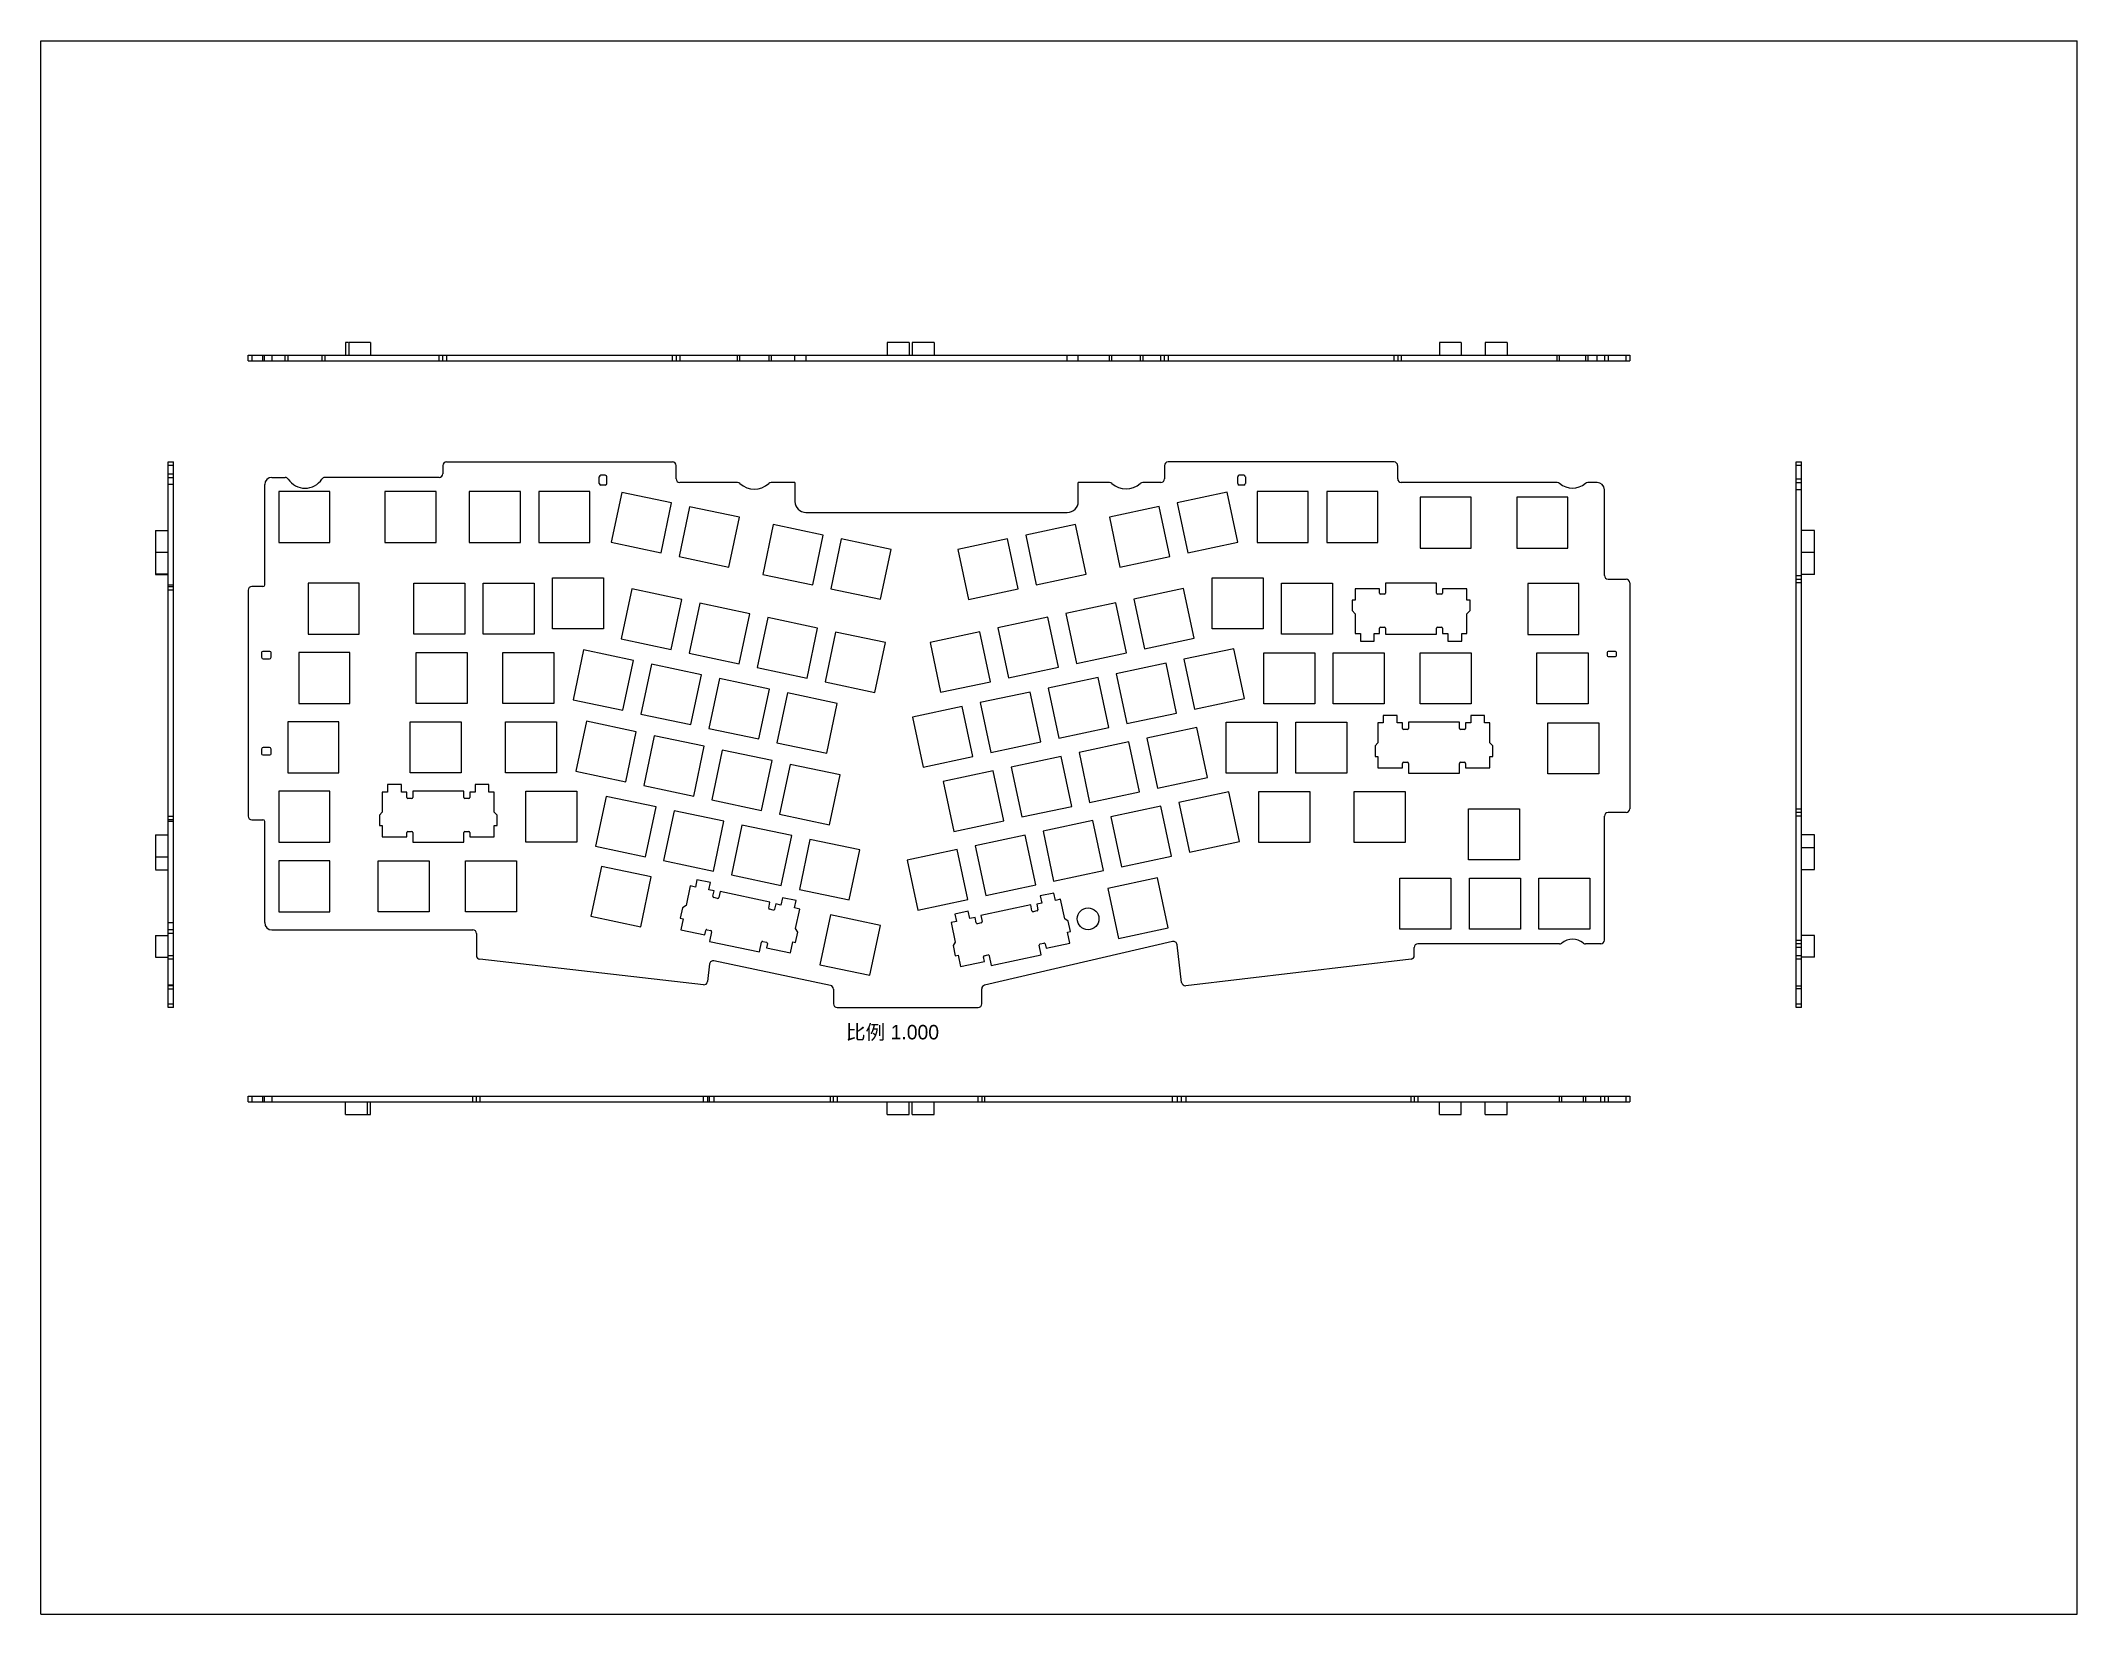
# Model space of a CAD drawing. Header units: inches. Extents: x 0 to 22, y 0 to 17.
import ezdxf

# ---------------------------------------------------------------- set-up
doc = ezdxf.new("R2010")
doc.units = ezdxf.units.IN
doc.header["$LTSCALE"] = 1.21
doc.header["$MEASUREMENT"] = 0
doc.layers.get('0').update_dxf_attribs({"linetype": 'CONTINUOUS'})
doc.styles.get("Standard").update_dxf_attribs({"font": 'ar_wgl__.ttf'})

msp = doc.modelspace()

# ---------------------------------------------------------------- linework, layer by layer
at = {"color": 7, "linetype": 'Continuous'}
for p, q in [((0, 0), (0, 17)), ((0, 17), (22, 17)), ((22, 0), (22, 17)), ((3.294, 13.74), (3.294, 13.602)), ((3.322, 13.74), (3.294, 13.74)), ((3.327, 13.74), (3.327, 13.602)), ((3.563, 13.74), (3.327, 13.74)), ((3.563, 13.74), (3.563, 13.602)), ((9.144, 13.74), (9.144, 13.602)), ((9.38, 13.74), (9.144, 13.74)), ((9.38, 13.74), (9.38, 13.602)), ((9.415, 13.74), (9.415, 13.602)), ((9.652, 13.74), (9.415, 13.74)), ((9.652, 13.74), (9.652, 13.602)), ((15.345, 13.74), (15.109, 13.74)), ((15.109, 13.74), (15.109, 13.602)), ((15.345, 13.74), (15.345, 13.602)), ((15.841, 13.74), (15.605, 13.74)), ((15.605, 13.74), (15.605, 13.602)), ((15.841, 13.74), (15.841, 13.602)), ((2.242, 13.543), (2.242, 13.602)), ((2.242, 13.602), (17.165, 13.602)), ((2.242, 13.543), (17.165, 13.543)), ((2.281, 13.602), (2.281, 13.543)), ((2.4, 13.543), (2.4, 13.602)), ((2.419, 13.543), (2.419, 13.602)), ((2.498, 13.602), (2.498, 13.543)), ((2.64, 13.543), (2.64, 13.602)), ((2.673, 13.543), (2.673, 13.602)), ((3.036, 13.602), (3.036, 13.543)), ((3.069, 13.602), (3.069, 13.543)), ((4.304, 13.543), (4.304, 13.602)), ((4.344, 13.543), (4.344, 13.602)), ((4.383, 13.602), (4.383, 13.543)), ((6.824, 13.543), (6.824, 13.602)), ((6.864, 13.602), (6.864, 13.543)), ((6.903, 13.602), (6.903, 13.543)), ((7.526, 13.543), (7.526, 13.602)), ((7.553, 13.543), (7.553, 13.602)), ((7.865, 13.602), (7.865, 13.543)), ((7.892, 13.602), (7.892, 13.543)), ((8.148, 13.543), (8.148, 13.602)), ((8.266, 13.602), (8.266, 13.543)), ((11.09, 13.543), (11.09, 13.602)), ((11.208, 13.543), (11.208, 13.602)), ((11.545, 13.543), (11.545, 13.602)), ((11.571, 13.543), (11.571, 13.602)), ((11.878, 13.602), (11.878, 13.543)), ((11.904, 13.602), (11.904, 13.543)), ((12.1, 13.543), (12.1, 13.602)), ((12.139, 13.543), (12.139, 13.602)), ((12.178, 13.602), (12.178, 13.543)), ((14.619, 13.543), (14.619, 13.602)), ((14.659, 13.602), (14.659, 13.543)), ((14.698, 13.602), (14.698, 13.543)), ((16.382, 13.543), (16.382, 13.602)), ((16.407, 13.543), (16.407, 13.602)), ((16.687, 13.602), (16.687, 13.543)), ((16.713, 13.602), (16.713, 13.543)), ((16.813, 13.543), (16.813, 13.602)), ((16.892, 13.602), (16.892, 13.543)), ((16.931, 13.602), (16.931, 13.543)), ((17.126, 13.543), (17.126, 13.602)), ((17.165, 13.602), (17.165, 13.543)), ((1.377, 6.555), (1.377, 12.449)), ((1.377, 12.449), (1.436, 12.449)), ((1.436, 12.41), (1.377, 12.41)), ((1.377, 12.322), (1.436, 12.322)), ((1.436, 6.555), (1.436, 12.449)), ((4.344, 12.41), (4.344, 12.322)), ((4.383, 12.449), (6.824, 12.449)), ((6.864, 12.267), (6.864, 12.41)), ((12.139, 12.41), (12.139, 12.267)), ((14.619, 12.449), (12.178, 12.449)), ((14.659, 12.267), (14.659, 12.41)), ((18.963, 7.242), (18.963, 12.449)), ((18.963, 12.449), (19.022, 12.449)), ((19.022, 12.41), (18.963, 12.41)), ((19.022, 12.231), (19.022, 12.449)), ((1.377, 12.283), (1.436, 12.283)), ((1.436, 12.204), (1.377, 12.204)), ((2.419, 12.204), (2.419, 11.123)), ((2.498, 12.283), (2.64, 12.283)), ((2.572, 12.131), (2.572, 11.58)), ((3.123, 12.131), (2.572, 12.131)), ((4.304, 12.283), (3.069, 12.283)), ((3.123, 11.58), (3.123, 12.131)), ((3.719, 12.131), (3.719, 11.58)), ((4.27, 12.131), (3.719, 12.131)), ((4.27, 11.58), (4.27, 12.131)), ((4.63, 12.131), (4.63, 11.58)), ((5.182, 12.131), (4.63, 12.131)), ((5.182, 11.58), (5.182, 12.131)), ((5.38, 12.131), (5.38, 11.58)), ((5.932, 12.131), (5.38, 12.131)), ((5.932, 11.58), (5.932, 12.131)), ((6.033, 12.217), (6.033, 12.288)), ((6.098, 12.305), (6.051, 12.305)), ((6.098, 12.199), (6.051, 12.199)), ((6.115, 12.217), (6.115, 12.288)), ((6.276, 12.12), (6.162, 11.581)), ((6.815, 12.007), (6.276, 12.12)), ((7.526, 12.228), (6.903, 12.228)), ((8.148, 12.228), (7.892, 12.228)), ((8.148, 12.228), (8.148, 12.022)), ((11.208, 12.022), (11.208, 12.228)), ((11.545, 12.228), (11.208, 12.228)), ((12.1, 12.228), (11.904, 12.228)), ((12.816, 12.123), (12.277, 12.008)), ((12.931, 11.584), (12.816, 12.123)), ((12.93, 12.288), (12.93, 12.217)), ((12.995, 12.305), (12.948, 12.305)), ((12.995, 12.199), (12.948, 12.199)), ((13.013, 12.288), (13.013, 12.217)), ((13.693, 12.131), (13.142, 12.131)), ((13.142, 12.131), (13.142, 11.58)), ((13.693, 11.58), (13.693, 12.131)), ((14.443, 12.131), (13.892, 12.131)), ((13.892, 12.131), (13.892, 11.58)), ((14.443, 11.58), (14.443, 12.131)), ((16.382, 12.228), (14.698, 12.228)), ((16.813, 12.228), (16.713, 12.228)), ((16.892, 11.222), (16.892, 12.149)), ((18.963, 12.267), (19.022, 12.267)), ((18.963, 12.228), (19.022, 12.228)), ((19.022, 12.149), (18.963, 12.149)), ((19.022, 6.555), (19.022, 12.228)), ((6.702, 11.467), (6.815, 12.007)), ((7.01, 11.965), (6.896, 11.426)), ((7.549, 11.851), (7.01, 11.965)), ((8.266, 11.904), (11.09, 11.904)), ((12.083, 11.967), (11.544, 11.852)), ((12.197, 11.428), (12.083, 11.967)), ((12.277, 12.008), (12.392, 11.469)), ((15.453, 12.07), (14.902, 12.07)), ((14.902, 12.07), (14.902, 11.519)), ((15.453, 11.519), (15.453, 12.07)), ((16.498, 12.07), (15.947, 12.07)), ((15.947, 12.07), (15.947, 11.519)), ((16.498, 11.519), (16.498, 12.07)), ((1.239, 11.707), (1.239, 11.24)), ((1.239, 11.707), (1.377, 11.707)), ((7.435, 11.312), (7.549, 11.851)), ((7.914, 11.774), (7.8, 11.235)), ((8.454, 11.66), (7.914, 11.774)), ((8.34, 11.121), (8.454, 11.66)), ((11.179, 11.775), (10.64, 11.66)), ((11.293, 11.236), (11.179, 11.775)), ((11.544, 11.852), (11.658, 11.313)), ((19.16, 11.707), (19.022, 11.707)), ((19.16, 11.235), (19.16, 11.707)), ((1.239, 11.476), (1.377, 11.476)), ((2.572, 11.58), (3.123, 11.58)), ((3.719, 11.58), (4.27, 11.58)), ((4.63, 11.58), (5.182, 11.58)), ((5.38, 11.58), (5.932, 11.58)), ((6.162, 11.581), (6.702, 11.467)), ((8.648, 11.619), (8.534, 11.08)), ((9.187, 11.505), (8.648, 11.619)), ((9.073, 10.966), (9.187, 11.505)), ((10.445, 11.619), (9.906, 11.504)), ((9.906, 11.504), (10.021, 10.965)), ((10.56, 11.079), (10.445, 11.619)), ((10.64, 11.66), (10.754, 11.121)), ((12.392, 11.469), (12.931, 11.584)), ((13.142, 11.58), (13.693, 11.58)), ((13.892, 11.58), (14.443, 11.58)), ((14.902, 11.519), (15.453, 11.519)), ((15.947, 11.519), (16.498, 11.519)), ((19.16, 11.471), (19.022, 11.471)), ((1.239, 11.24), (1.377, 11.24)), ((1.239, 11.237), (1.239, 11.235)), ((1.239, 11.235), (1.377, 11.235)), ((6.896, 11.426), (7.435, 11.312)), ((7.8, 11.235), (8.34, 11.121)), ((10.754, 11.121), (11.293, 11.236)), ((11.658, 11.313), (12.197, 11.428)), ((18.963, 11.222), (19.022, 11.222)), ((19.16, 11.235), (19.022, 11.235)), ((1.377, 11.123), (1.436, 11.123)), ((1.377, 11.104), (1.436, 11.104)), ((1.436, 11.064), (1.377, 11.064)), ((2.242, 11.064), (2.242, 8.623)), ((2.4, 11.104), (2.281, 11.104)), ((2.888, 11.141), (2.888, 10.59)), ((3.439, 11.141), (2.888, 11.141)), ((3.439, 10.59), (3.439, 11.141)), ((4.03, 10.59), (4.03, 11.141)), ((4.03, 11.141), (4.581, 11.141)), ((4.581, 11.141), (4.581, 10.59)), ((4.78, 10.59), (4.78, 11.141)), ((4.78, 11.141), (5.331, 11.141)), ((5.331, 11.141), (5.331, 10.59)), ((5.53, 10.645), (5.53, 11.196)), ((5.53, 11.196), (6.081, 11.196)), ((6.081, 11.196), (6.081, 10.645)), ((6.386, 11.077), (6.272, 10.537)), ((6.925, 10.963), (6.386, 11.077)), ((8.534, 11.08), (9.073, 10.966)), ((10.021, 10.965), (10.56, 11.079)), ((12.346, 11.083), (11.807, 10.968)), ((12.461, 10.544), (12.346, 11.083)), ((12.653, 11.196), (13.205, 11.196)), ((12.653, 10.645), (12.653, 11.196)), ((13.205, 11.196), (13.205, 10.645)), ((13.403, 11.138), (13.955, 11.138)), ((13.403, 10.587), (13.403, 11.138)), ((13.955, 11.138), (13.955, 10.587)), ((14.463, 11.079), (14.199, 11.079)), ((14.199, 11.079), (14.199, 10.957)), ((14.463, 11.032), (14.463, 11.079)), ((14.516, 11.02), (14.474, 11.02)), ((15.079, 11.138), (14.527, 11.138)), ((14.527, 11.138), (14.527, 11.032)), ((15.079, 11.032), (15.079, 11.138)), ((15.132, 11.02), (15.09, 11.02)), ((15.407, 11.079), (15.144, 11.079)), ((15.144, 11.079), (15.144, 11.032)), ((15.407, 10.957), (15.407, 11.079)), ((16.616, 11.137), (16.065, 11.137)), ((16.065, 11.137), (16.065, 10.586)), ((16.616, 10.586), (16.616, 11.137)), ((16.931, 11.182), (17.126, 11.182)), ((17.165, 11.143), (17.165, 8.702)), ((18.963, 11.182), (19.022, 11.182)), ((19.022, 11.143), (18.963, 11.143)), ((6.811, 10.424), (6.925, 10.963)), ((7.119, 10.922), (7.005, 10.382)), ((7.659, 10.808), (7.119, 10.922)), ((7.545, 10.268), (7.659, 10.808)), ((11.613, 10.927), (11.074, 10.812)), ((11.074, 10.812), (11.188, 10.273)), ((11.728, 10.388), (11.613, 10.927)), ((11.807, 10.968), (11.922, 10.429)), ((14.199, 10.957), (14.166, 10.957)), ((14.166, 10.957), (14.166, 10.843)), ((14.166, 10.843), (14.199, 10.81)), ((14.199, 10.81), (14.199, 10.595)), ((15.44, 10.957), (15.407, 10.957)), ((15.407, 10.81), (15.44, 10.843)), ((15.407, 10.595), (15.407, 10.81)), ((15.44, 10.843), (15.44, 10.957)), ((2.888, 10.59), (3.439, 10.59)), ((4.581, 10.59), (4.03, 10.59)), ((5.331, 10.59), (4.78, 10.59)), ((6.081, 10.645), (5.53, 10.645)), ((7.853, 10.767), (7.739, 10.227)), ((8.392, 10.653), (7.853, 10.767)), ((8.279, 10.113), (8.392, 10.653)), ((8.587, 10.612), (8.473, 10.072)), ((9.126, 10.498), (8.587, 10.612)), ((10.146, 10.615), (9.607, 10.5)), ((10.26, 10.075), (10.146, 10.615)), ((10.879, 10.771), (10.34, 10.656)), ((10.34, 10.656), (10.455, 10.117)), ((10.994, 10.232), (10.879, 10.771)), ((13.205, 10.645), (12.653, 10.645)), ((13.955, 10.587), (13.403, 10.587)), ((14.199, 10.595), (14.256, 10.595)), ((14.256, 10.595), (14.256, 10.514)), ((14.405, 10.595), (14.463, 10.595)), ((14.405, 10.514), (14.405, 10.595)), ((14.463, 10.595), (14.463, 10.654)), ((14.474, 10.666), (14.516, 10.666)), ((14.527, 10.654), (14.527, 10.587)), ((14.527, 10.587), (15.079, 10.587)), ((15.079, 10.587), (15.079, 10.654)), ((15.09, 10.666), (15.132, 10.666)), ((15.144, 10.654), (15.144, 10.595)), ((15.144, 10.595), (15.201, 10.595)), ((15.201, 10.595), (15.201, 10.514)), ((15.35, 10.595), (15.407, 10.595)), ((15.35, 10.514), (15.35, 10.595)), ((16.065, 10.586), (16.616, 10.586)), ((2.386, 10.39), (2.386, 10.339)), ((2.476, 10.402), (2.398, 10.402)), ((2.488, 10.339), (2.488, 10.39)), ((2.789, 10.391), (2.789, 9.84)), ((3.34, 10.391), (2.789, 10.391)), ((3.34, 9.84), (3.34, 10.391)), ((4.054, 9.84), (4.054, 10.391)), ((4.054, 10.391), (4.605, 10.391)), ((4.605, 10.391), (4.605, 9.84)), ((4.991, 9.84), (4.991, 10.391)), ((4.991, 10.391), (5.542, 10.391)), ((5.542, 10.391), (5.542, 9.84)), ((5.865, 10.42), (5.751, 9.881)), ((6.404, 10.306), (5.865, 10.42)), ((6.272, 10.537), (6.811, 10.424)), ((7.005, 10.382), (7.545, 10.268)), ((9.012, 9.958), (9.126, 10.498)), ((9.607, 10.5), (9.721, 9.961)), ((11.188, 10.273), (11.728, 10.388)), ((11.922, 10.429), (12.461, 10.544)), ((12.889, 10.432), (12.35, 10.317)), ((13.004, 9.892), (12.889, 10.432)), ((13.213, 10.388), (13.764, 10.388)), ((13.213, 9.837), (13.213, 10.388)), ((13.764, 10.388), (13.764, 9.837)), ((13.963, 10.388), (14.514, 10.388)), ((13.963, 9.837), (13.963, 10.388)), ((14.256, 10.514), (14.405, 10.514)), ((14.514, 10.388), (14.514, 9.837)), ((14.9, 10.388), (15.451, 10.388)), ((14.9, 9.837), (14.9, 10.388)), ((15.201, 10.514), (15.35, 10.514)), ((15.451, 10.388), (15.451, 9.837)), ((16.163, 10.387), (16.715, 10.387)), ((16.163, 9.836), (16.163, 10.387)), ((16.715, 10.387), (16.715, 9.836)), ((16.92, 10.39), (16.92, 10.359)), ((17.011, 10.402), (16.932, 10.402)), ((16.932, 10.347), (17.011, 10.347)), ((17.022, 10.359), (17.022, 10.39)), ((2.403, 10.322), (2.47, 10.322)), ((6.29, 9.767), (6.404, 10.306)), ((6.598, 10.265), (6.484, 9.726)), ((7.138, 10.151), (6.598, 10.265)), ((7.024, 9.612), (7.138, 10.151)), ((7.739, 10.227), (8.279, 10.113)), ((10.455, 10.117), (10.994, 10.232)), ((12.156, 10.275), (11.617, 10.161)), ((11.617, 10.161), (11.731, 9.622)), ((12.271, 9.736), (12.156, 10.275)), ((12.35, 10.317), (12.465, 9.778)), ((7.332, 10.11), (7.218, 9.571)), ((7.871, 9.996), (7.332, 10.11)), ((7.758, 9.457), (7.871, 9.996)), ((8.066, 9.955), (7.952, 9.416)), ((8.605, 9.841), (8.066, 9.955)), ((8.473, 10.072), (9.012, 9.958)), ((9.721, 9.961), (10.26, 10.075)), ((10.689, 9.963), (10.15, 9.849)), ((10.803, 9.424), (10.689, 9.963)), ((11.422, 10.119), (10.883, 10.005)), ((10.883, 10.005), (10.998, 9.466)), ((11.537, 9.58), (11.422, 10.119)), ((2.789, 9.84), (3.34, 9.84)), ((4.605, 9.84), (4.054, 9.84)), ((5.542, 9.84), (4.991, 9.84)), ((5.751, 9.881), (6.29, 9.767)), ((6.484, 9.726), (7.024, 9.612)), ((8.491, 9.302), (8.605, 9.841)), ((9.955, 9.807), (9.416, 9.693)), ((9.416, 9.693), (9.531, 9.153)), ((10.07, 9.268), (9.955, 9.807)), ((10.15, 9.849), (10.264, 9.31)), ((11.731, 9.622), (12.271, 9.736)), ((12.465, 9.778), (13.004, 9.892)), ((13.764, 9.837), (13.213, 9.837)), ((14.514, 9.837), (13.963, 9.837)), ((14.653, 9.711), (14.503, 9.711)), ((14.503, 9.711), (14.503, 9.63)), ((14.653, 9.63), (14.653, 9.711)), ((15.451, 9.837), (14.9, 9.837)), ((15.598, 9.711), (15.448, 9.711)), ((15.448, 9.711), (15.448, 9.63)), ((15.598, 9.63), (15.598, 9.711)), ((16.715, 9.836), (16.163, 9.836)), ((2.671, 9.641), (2.671, 9.09)), ((3.222, 9.641), (2.671, 9.641)), ((3.222, 9.09), (3.222, 9.641)), ((3.991, 9.09), (3.991, 9.641)), ((3.991, 9.641), (4.542, 9.641)), ((4.542, 9.641), (4.542, 9.09)), ((5.021, 9.09), (5.021, 9.641)), ((5.021, 9.641), (5.572, 9.641)), ((5.572, 9.641), (5.572, 9.09)), ((5.894, 9.647), (5.781, 9.108)), ((6.434, 9.533), (5.894, 9.647)), ((6.32, 8.994), (6.434, 9.533)), ((6.628, 9.492), (6.514, 8.953)), ((7.168, 9.378), (6.628, 9.492)), ((7.218, 9.571), (7.758, 9.457)), ((10.998, 9.466), (11.537, 9.58)), ((12.489, 9.58), (11.95, 9.465)), ((11.95, 9.465), (12.065, 8.926)), ((12.604, 9.041), (12.489, 9.58)), ((12.807, 9.638), (13.358, 9.638)), ((12.807, 9.087), (12.807, 9.638)), ((13.358, 9.638), (13.358, 9.087)), ((13.557, 9.638), (14.108, 9.638)), ((13.557, 9.087), (13.557, 9.638)), ((14.108, 9.638), (14.108, 9.087)), ((14.503, 9.63), (14.446, 9.63)), ((14.446, 9.63), (14.446, 9.415)), ((14.71, 9.63), (14.653, 9.63)), ((14.71, 9.571), (14.71, 9.63)), ((14.763, 9.559), (14.722, 9.559)), ((15.326, 9.638), (14.775, 9.638)), ((14.775, 9.638), (14.775, 9.571)), ((15.326, 9.571), (15.326, 9.638)), ((15.379, 9.559), (15.338, 9.559)), ((15.448, 9.63), (15.391, 9.63)), ((15.391, 9.63), (15.391, 9.571)), ((15.655, 9.63), (15.598, 9.63)), ((15.655, 9.415), (15.655, 9.63)), ((16.281, 9.63), (16.833, 9.63)), ((16.281, 9.078), (16.281, 9.63)), ((16.833, 9.63), (16.833, 9.078)), ((2.386, 9.348), (2.386, 9.297)), ((2.398, 9.285), (2.476, 9.285)), ((2.47, 9.366), (2.403, 9.366)), ((2.488, 9.297), (2.488, 9.348)), ((7.054, 8.839), (7.168, 9.378)), ((7.362, 9.337), (7.248, 8.798)), ((7.901, 9.223), (7.362, 9.337)), ((7.952, 9.416), (8.491, 9.302)), ((9.531, 9.153), (10.07, 9.268)), ((10.264, 9.31), (10.803, 9.424)), ((11.022, 9.268), (10.483, 9.153)), ((11.137, 8.728), (11.022, 9.268)), ((11.756, 9.424), (11.217, 9.309)), ((11.217, 9.309), (11.331, 8.77)), ((11.871, 8.884), (11.756, 9.424)), ((14.446, 9.415), (14.414, 9.382)), ((14.414, 9.382), (14.414, 9.268)), ((14.414, 9.268), (14.446, 9.268)), ((14.446, 9.268), (14.446, 9.146)), ((15.687, 9.382), (15.655, 9.415)), ((15.655, 9.268), (15.687, 9.268)), ((15.655, 9.146), (15.655, 9.268)), ((15.687, 9.268), (15.687, 9.382)), ((2.671, 9.09), (3.222, 9.09)), ((4.542, 9.09), (3.991, 9.09)), ((5.572, 9.09), (5.021, 9.09)), ((5.781, 9.108), (6.32, 8.994)), ((7.787, 8.684), (7.901, 9.223)), ((8.096, 9.182), (7.982, 8.643)), ((8.635, 9.068), (8.096, 9.182)), ((8.521, 8.529), (8.635, 9.068)), ((10.289, 9.111), (9.75, 8.997)), ((10.403, 8.572), (10.289, 9.111)), ((10.483, 9.153), (10.598, 8.614)), ((12.065, 8.926), (12.604, 9.041)), ((13.358, 9.087), (12.807, 9.087)), ((14.108, 9.087), (13.557, 9.087)), ((14.446, 9.146), (14.71, 9.146)), ((14.71, 9.146), (14.71, 9.193)), ((14.722, 9.205), (14.763, 9.205)), ((14.775, 9.193), (14.775, 9.087)), ((14.775, 9.087), (15.326, 9.087)), ((15.326, 9.087), (15.326, 9.193)), ((15.338, 9.205), (15.379, 9.205)), ((15.391, 9.193), (15.391, 9.146)), ((15.391, 9.146), (15.655, 9.146)), ((16.833, 9.078), (16.281, 9.078)), ((2.572, 8.891), (2.572, 8.34)), ((3.124, 8.891), (2.572, 8.891)), ((3.124, 8.34), (3.124, 8.891)), ((3.69, 8.883), (3.69, 8.667)), ((3.747, 8.883), (3.69, 8.883)), ((3.747, 8.964), (3.747, 8.883)), ((3.897, 8.964), (3.747, 8.964)), ((3.897, 8.883), (3.897, 8.964)), ((3.954, 8.883), (3.897, 8.883)), ((3.954, 8.824), (3.954, 8.883)), ((4.007, 8.812), (3.966, 8.812)), ((4.019, 8.891), (4.019, 8.824)), ((4.57, 8.891), (4.019, 8.891)), ((4.57, 8.824), (4.57, 8.891)), ((4.623, 8.812), (4.582, 8.812)), ((4.635, 8.883), (4.635, 8.824)), ((4.692, 8.883), (4.635, 8.883)), ((4.692, 8.964), (4.692, 8.883)), ((4.842, 8.964), (4.692, 8.964)), ((4.842, 8.883), (4.842, 8.964)), ((4.899, 8.883), (4.842, 8.883)), ((4.899, 8.667), (4.899, 8.883)), ((5.239, 8.34), (5.239, 8.891)), ((5.239, 8.891), (5.79, 8.891)), ((5.79, 8.891), (5.79, 8.34)), ((6.107, 8.836), (5.993, 8.297)), ((6.647, 8.722), (6.107, 8.836)), ((6.514, 8.953), (7.054, 8.839)), ((9.75, 8.997), (9.864, 8.458)), ((11.331, 8.77), (11.871, 8.884)), ((12.834, 8.886), (12.295, 8.771)), ((12.949, 8.347), (12.834, 8.886)), ((13.157, 8.888), (13.709, 8.888)), ((13.157, 8.337), (13.157, 8.888)), ((13.709, 8.888), (13.709, 8.337)), ((14.189, 8.888), (14.74, 8.888)), ((14.189, 8.337), (14.189, 8.888)), ((14.74, 8.888), (14.74, 8.337)), ((1.377, 8.623), (1.436, 8.623)), ((1.436, 8.584), (1.377, 8.584)), ((2.281, 8.584), (2.4, 8.584)), ((3.69, 8.667), (3.658, 8.635)), ((3.658, 8.635), (3.658, 8.521)), ((4.931, 8.635), (4.899, 8.667)), ((4.931, 8.521), (4.931, 8.635)), ((6.533, 8.183), (6.647, 8.722)), ((6.841, 8.681), (6.727, 8.142)), ((7.38, 8.567), (6.841, 8.681)), ((7.248, 8.798), (7.787, 8.684)), ((7.982, 8.643), (8.521, 8.529)), ((10.598, 8.614), (11.137, 8.728)), ((12.1, 8.73), (11.561, 8.615)), ((11.561, 8.615), (11.676, 8.076)), ((12.215, 8.191), (12.1, 8.73)), ((12.295, 8.771), (12.409, 8.232)), ((15.425, 8.701), (15.976, 8.701)), ((15.425, 8.15), (15.425, 8.701)), ((15.976, 8.701), (15.976, 8.15)), ((16.892, 7.282), (16.892, 8.623)), ((17.126, 8.663), (16.931, 8.663)), ((18.963, 8.702), (19.022, 8.702)), ((19.022, 8.663), (18.963, 8.663)), ((19.022, 8.623), (18.963, 8.623)), ((1.239, 8.42), (1.377, 8.42)), ((1.239, 8.42), (1.239, 8.045)), ((1.436, 8.564), (1.377, 8.564)), ((2.419, 8.564), (2.419, 7.472)), ((3.658, 8.521), (3.69, 8.521)), ((3.69, 8.521), (3.69, 8.399)), ((3.69, 8.399), (3.954, 8.399)), ((3.954, 8.399), (3.954, 8.446)), ((3.966, 8.458), (4.007, 8.458)), ((4.019, 8.446), (4.019, 8.34)), ((4.57, 8.34), (4.57, 8.446)), ((4.582, 8.458), (4.623, 8.458)), ((4.635, 8.446), (4.635, 8.399)), ((4.635, 8.399), (4.899, 8.399)), ((4.899, 8.399), (4.899, 8.521)), ((4.899, 8.521), (4.931, 8.521)), ((7.266, 8.028), (7.38, 8.567)), ((7.575, 8.526), (7.461, 7.987)), ((8.114, 8.412), (7.575, 8.526)), ((8, 7.873), (8.114, 8.412)), ((8.309, 8.371), (8.195, 7.831)), ((8.848, 8.257), (8.309, 8.371)), ((9.864, 8.458), (10.403, 8.572)), ((10.633, 8.418), (10.094, 8.303)), ((10.748, 7.879), (10.633, 8.418)), ((11.367, 8.574), (10.828, 8.459)), ((10.828, 8.459), (10.942, 7.92)), ((11.481, 8.035), (11.367, 8.574)), ((19.16, 8.42), (19.022, 8.42)), ((19.16, 8.045), (19.16, 8.42)), ((1.239, 8.184), (1.377, 8.184)), ((2.572, 8.34), (3.124, 8.34)), ((2.572, 8.141), (2.572, 7.59)), ((3.124, 8.141), (2.572, 8.141)), ((3.124, 7.59), (3.124, 8.141)), ((3.645, 7.59), (3.645, 8.141)), ((3.645, 8.141), (4.196, 8.141)), ((4.019, 8.34), (4.57, 8.34)), ((4.196, 8.141), (4.196, 7.59)), ((4.588, 7.59), (4.588, 8.141)), ((4.588, 8.141), (5.139, 8.141)), ((5.139, 8.141), (5.139, 7.59)), ((5.79, 8.34), (5.239, 8.34)), ((5.993, 8.297), (6.533, 8.183)), ((6.727, 8.142), (7.266, 8.028)), ((8.734, 7.718), (8.848, 8.257)), ((9.9, 8.262), (9.36, 8.147)), ((9.36, 8.147), (9.475, 7.608)), ((10.014, 7.723), (9.9, 8.262)), ((10.094, 8.303), (10.209, 7.764)), ((11.676, 8.076), (12.215, 8.191)), ((12.409, 8.232), (12.949, 8.347)), ((13.709, 8.337), (13.157, 8.337)), ((14.74, 8.337), (14.189, 8.337)), ((15.976, 8.15), (15.425, 8.15)), ((19.16, 8.281), (19.022, 8.281)), ((1.239, 8.044), (1.377, 8.044)), ((6.056, 8.08), (5.942, 7.541)), ((6.595, 7.966), (6.056, 8.08)), ((6.482, 7.427), (6.595, 7.966)), ((7.088, 7.936), (7.072, 7.857)), ((7.235, 7.906), (7.088, 7.936)), ((7.461, 7.987), (8, 7.873)), ((10.942, 7.92), (11.481, 8.035)), ((12.065, 7.956), (11.526, 7.841)), ((12.18, 7.417), (12.065, 7.956)), ((14.683, 7.951), (15.234, 7.951)), ((14.683, 7.4), (14.683, 7.951)), ((15.234, 7.951), (15.234, 7.4)), ((15.433, 7.951), (15.984, 7.951)), ((15.433, 7.4), (15.433, 7.951)), ((15.984, 7.951), (15.984, 7.4)), ((16.183, 7.951), (16.734, 7.951)), ((16.183, 7.4), (16.183, 7.951)), ((16.734, 7.951), (16.734, 7.4)), ((19.16, 8.044), (19.022, 8.044)), ((7.016, 7.869), (6.971, 7.658)), ((7.072, 7.857), (7.016, 7.869)), ((7.218, 7.827), (7.235, 7.906)), ((7.274, 7.815), (7.218, 7.827)), ((7.262, 7.757), (7.274, 7.815)), ((7.311, 7.734), (7.271, 7.743)), ((7.339, 7.809), (7.325, 7.744)), ((7.878, 7.695), (7.339, 7.809)), ((8.013, 7.741), (7.996, 7.662)), ((8.159, 7.71), (8.013, 7.741)), ((8.143, 7.631), (8.159, 7.71)), ((8.195, 7.831), (8.734, 7.718)), ((9.475, 7.608), (10.014, 7.723)), ((10.209, 7.764), (10.748, 7.879)), ((10.944, 7.792), (10.798, 7.761)), ((10.798, 7.761), (10.815, 7.682)), ((10.961, 7.713), (10.944, 7.792)), ((11.017, 7.725), (10.961, 7.713)), ((11.062, 7.514), (11.017, 7.725)), ((11.526, 7.841), (11.641, 7.302)), ((2.572, 7.59), (3.124, 7.59)), ((4.196, 7.59), (3.645, 7.59)), ((5.139, 7.59), (4.588, 7.59)), ((5.942, 7.541), (6.482, 7.427)), ((6.933, 7.633), (6.909, 7.522)), ((6.909, 7.522), (6.941, 7.515)), ((6.941, 7.515), (6.916, 7.395)), ((6.971, 7.658), (6.933, 7.633)), ((7.865, 7.63), (7.878, 7.695)), ((7.914, 7.607), (7.874, 7.616)), ((7.94, 7.674), (7.928, 7.616)), ((7.996, 7.662), (7.94, 7.674)), ((8.199, 7.619), (8.143, 7.631)), ((8.154, 7.409), (8.199, 7.619)), ((8.531, 7.557), (8.417, 7.018)), ((9.07, 7.443), (8.531, 7.557)), ((9.891, 7.485), (9.835, 7.473)), ((10.02, 7.595), (9.874, 7.564)), ((9.874, 7.564), (9.891, 7.485)), ((10.037, 7.516), (10.02, 7.595)), ((10.093, 7.528), (10.037, 7.516)), ((10.105, 7.47), (10.093, 7.528)), ((10.694, 7.664), (10.155, 7.549)), ((10.155, 7.549), (10.169, 7.484)), ((10.708, 7.599), (10.694, 7.664)), ((10.762, 7.598), (10.722, 7.589)), ((10.815, 7.682), (10.759, 7.67)), ((10.759, 7.67), (10.771, 7.612)), ((11.1, 7.489), (11.062, 7.514)), ((11.124, 7.377), (11.1, 7.489)), ((1.239, 7.335), (1.377, 7.335)), ((1.239, 7.335), (1.239, 7.099)), ((1.377, 7.472), (1.436, 7.472)), ((1.436, 7.393), (1.377, 7.393)), ((1.436, 7.354), (1.377, 7.354)), ((2.498, 7.393), (4.667, 7.393)), ((4.707, 7.354), (4.707, 7.116)), ((6.916, 7.395), (7.174, 7.341)), ((7.174, 7.341), (7.184, 7.387)), ((7.198, 7.396), (7.238, 7.388)), ((7.247, 7.374), (7.225, 7.27)), ((7.225, 7.27), (7.765, 7.156)), ((7.801, 7.269), (7.841, 7.26)), ((8.098, 7.146), (8.124, 7.265)), ((8.124, 7.265), (8.155, 7.258)), ((8.179, 7.37), (8.154, 7.409)), ((8.155, 7.258), (8.179, 7.37)), ((8.956, 6.904), (9.07, 7.443)), ((9.835, 7.473), (9.88, 7.262)), ((9.88, 7.262), (9.855, 7.224)), ((10.159, 7.47), (10.119, 7.461)), ((12.227, 7.267), (10.196, 6.795)), ((11.092, 7.37), (11.124, 7.377)), ((11.118, 7.251), (11.092, 7.37)), ((11.641, 7.302), (12.18, 7.417)), ((15.234, 7.4), (14.683, 7.4)), ((15.984, 7.4), (15.433, 7.4)), ((16.734, 7.4), (16.183, 7.4)), ((18.963, 7.282), (19.022, 7.282)), ((19.16, 7.335), (19.022, 7.335)), ((19.16, 7.099), (19.16, 7.335)), ((1.239, 7.099), (1.377, 7.099)), ((1.377, 7.116), (1.436, 7.116)), ((1.436, 7.077), (1.377, 7.077)), ((7.159, 6.801), (4.742, 7.077)), ((8.533, 6.793), (7.272, 7.06)), ((7.765, 7.156), (7.787, 7.26)), ((7.85, 7.246), (7.84, 7.2)), ((7.84, 7.2), (8.098, 7.146)), ((9.855, 7.224), (9.878, 7.112)), ((9.878, 7.112), (9.91, 7.119)), ((9.91, 7.119), (9.936, 7)), ((9.936, 7), (10.194, 7.054)), ((10.194, 7.054), (10.184, 7.101)), ((10.193, 7.115), (10.233, 7.123)), ((10.247, 7.114), (10.269, 7.01)), ((10.269, 7.01), (10.808, 7.125)), ((10.808, 7.125), (10.786, 7.229)), ((10.795, 7.243), (10.836, 7.252)), ((10.85, 7.242), (10.86, 7.196)), ((10.86, 7.196), (11.118, 7.251)), ((12.325, 6.825), (12.275, 7.234)), ((14.803, 7.078), (12.369, 6.79)), ((14.838, 7.118), (14.838, 7.203)), ((16.406, 7.242), (14.877, 7.242)), ((16.852, 7.242), (16.689, 7.242)), ((19.022, 7.242), (18.963, 7.242)), ((18.963, 6.79), (18.963, 7.239)), ((19.022, 7.203), (18.963, 7.203)), ((18.963, 7.118), (19.022, 7.118)), ((19.022, 7.078), (18.963, 7.078)), ((19.16, 7.099), (19.022, 7.099)), ((7.224, 7.026), (7.203, 6.836)), ((8.417, 7.018), (8.956, 6.904)), ((1.377, 6.801), (1.436, 6.801)), ((1.377, 6.793), (1.436, 6.793)), ((1.436, 6.755), (1.377, 6.755)), ((8.564, 6.755), (8.564, 6.595)), ((10.166, 6.595), (10.166, 6.757)), ((18.963, 6.79), (19.022, 6.79)), ((18.963, 6.555), (18.963, 6.787)), ((19.022, 6.757), (18.963, 6.757)), ((1.377, 6.595), (1.436, 6.595)), ((1.436, 6.555), (1.377, 6.555)), ((8.603, 6.555), (10.127, 6.555)), ((18.963, 6.595), (19.022, 6.595)), ((19.022, 6.555), (18.963, 6.555)), ((2.242, 5.538), (2.242, 5.597)), ((2.242, 5.597), (17.165, 5.597)), ((2.242, 5.538), (17.165, 5.538)), ((2.281, 5.597), (2.281, 5.538)), ((2.4, 5.538), (2.4, 5.597)), ((2.419, 5.538), (2.419, 5.597)), ((2.498, 5.597), (2.498, 5.538)), ((3.294, 5.4), (3.294, 5.538)), ((3.53, 5.4), (3.53, 5.538)), ((3.563, 5.4), (3.563, 5.538)), ((4.667, 5.538), (4.667, 5.597)), ((4.707, 5.538), (4.707, 5.597)), ((4.742, 5.597), (4.742, 5.538)), ((7.159, 5.538), (7.159, 5.597)), ((7.203, 5.597), (7.203, 5.538)), ((7.224, 5.538), (7.224, 5.597)), ((7.272, 5.597), (7.272, 5.538)), ((8.532, 5.538), (8.533, 5.597)), ((8.564, 5.538), (8.564, 5.597)), ((8.603, 5.597), (8.603, 5.538)), ((9.144, 5.4), (9.144, 5.538)), ((9.38, 5.4), (9.38, 5.538)), ((9.415, 5.4), (9.415, 5.538)), ((9.652, 5.4), (9.652, 5.538)), ((10.127, 5.538), (10.127, 5.597)), ((10.166, 5.597), (10.166, 5.538)), ((10.196, 5.597), (10.196, 5.538)), ((12.227, 5.538), (12.227, 5.597)), ((12.275, 5.597), (12.275, 5.538)), ((12.325, 5.538), (12.325, 5.597)), ((12.369, 5.597), (12.369, 5.538)), ((14.803, 5.538), (14.803, 5.597)), ((14.838, 5.597), (14.838, 5.538)), ((14.877, 5.597), (14.877, 5.538)), ((15.109, 5.4), (15.109, 5.538)), ((15.345, 5.4), (15.345, 5.538)), ((15.605, 5.4), (15.605, 5.538)), ((15.841, 5.4), (15.841, 5.538)), ((16.406, 5.538), (16.406, 5.597)), ((16.431, 5.538), (16.431, 5.597)), ((16.664, 5.597), (16.664, 5.538)), ((16.689, 5.597), (16.689, 5.538)), ((16.852, 5.538), (16.852, 5.597)), ((16.892, 5.597), (16.892, 5.538)), ((16.931, 5.597), (16.931, 5.538)), ((17.126, 5.538), (17.126, 5.597)), ((17.165, 5.597), (17.165, 5.538)), ((3.294, 5.4), (3.53, 5.4)), ((3.535, 5.4), (3.563, 5.4)), ((9.144, 5.4), (9.38, 5.4)), ((9.415, 5.4), (9.652, 5.4)), ((15.109, 5.4), (15.345, 5.4)), ((15.605, 5.4), (15.841, 5.4)), ((0, 0), (22, 0))]:
    msp.add_line(p, q, dxfattribs=at)
msp.add_circle((11.314, 7.514), 0.118, dxfattribs=at)
for centre, radius, start, end in [((4.304, 12.322), 0.0394, 270, 360), ((4.383, 12.41), 0.0394, 90, 180), ((6.824, 12.41), 0.0394, 0, 90), ((12.178, 12.41), 0.0394, 90, 180), ((14.619, 12.41), 0.0394, 0, 89.9999), ((2.498, 12.204), 0.0787, 90, 180), ((2.64, 12.243), 0.0394, 33.0399, 90), ((2.855, 12.383), 0.217, 213.0399, 326.9601), ((3.069, 12.243), 0.0394, 90, 146.9601), ((6.051, 12.288), 0.0177, 90, 180), ((6.051, 12.217), 0.0177, 180, 270), ((6.098, 12.288), 0.0177, 0, 90), ((6.098, 12.217), 0.0177, 270, 360), ((6.903, 12.267), 0.0394, 180, 270), ((7.526, 12.188), 0.0394, 46.873, 90), ((7.709, 12.384), 0.228, 226.873, 313.127), ((7.892, 12.188), 0.0394, 90, 133.127), ((11.545, 12.188), 0.0394, 47.8263, 90), ((11.725, 12.387), 0.228, 227.8263, 312.1737), ((11.904, 12.188), 0.0394, 90, 132.1737), ((12.1, 12.267), 0.0394, 270, 360), ((12.948, 12.288), 0.0177, 90, 180), ((12.948, 12.217), 0.0177, 180, 270), ((12.995, 12.288), 0.0177, 0, 90), ((12.995, 12.217), 0.0177, 270, 360), ((14.698, 12.267), 0.0394, 180, 270), ((16.382, 12.188), 0.0394, 49.776, 90), ((16.547, 12.384), 0.217, 229.776, 310.224), ((16.713, 12.188), 0.0394, 90, 130.224), ((16.813, 12.149), 0.0787, 0, 90), ((8.266, 12.022), 0.118, 180, 270), ((11.09, 12.022), 0.118, 270, 360), ((16.931, 11.222), 0.0394, 180, 270), ((2.281, 11.064), 0.0394, 90, 180), ((2.4, 11.123), 0.0197, 270, 360), ((14.474, 11.032), 0.0118, 180, 270), ((14.516, 11.032), 0.0118, 270, 360), ((15.09, 11.032), 0.0118, 180, 270), ((15.132, 11.032), 0.0118, 270, 360), ((17.126, 11.143), 0.0394, 0, 90), ((14.474, 10.654), 0.0118, 90, 180), ((14.516, 10.654), 0.0118, 0, 90), ((15.09, 10.654), 0.0118, 90, 180), ((15.132, 10.654), 0.0118, 0, 90), ((2.398, 10.39), 0.0118, 90, 180), ((2.476, 10.39), 0.0118, 0, 90), ((16.932, 10.39), 0.0118, 90, 180), ((16.932, 10.359), 0.0118, 180, 270), ((17.011, 10.39), 0.0118, 0, 90), ((17.011, 10.359), 0.0118, 270, 360), ((2.403, 10.339), 0.0177, 180, 270), ((2.47, 10.339), 0.0177, 270, 360), ((14.722, 9.571), 0.0118, 180, 270), ((14.763, 9.571), 0.0118, 270, 360), ((15.338, 9.571), 0.0118, 180, 270), ((15.379, 9.571), 0.0118, 270, 360), ((2.403, 9.348), 0.0177, 90, 180), ((2.398, 9.297), 0.0118, 180, 270), ((2.47, 9.348), 0.0177, 0, 90), ((2.476, 9.297), 0.0118, 270, 360), ((14.722, 9.193), 0.0118, 90, 180), ((14.763, 9.193), 0.0118, 0, 90), ((15.338, 9.193), 0.0118, 90, 180), ((15.379, 9.193), 0.0118, 0, 90), ((3.966, 8.824), 0.0118, 180, 270), ((4.007, 8.824), 0.0118, 270, 360), ((4.582, 8.824), 0.0118, 180, 270), ((4.623, 8.824), 0.0118, 270, 360), ((2.281, 8.623), 0.0394, 180, 270), ((2.4, 8.564), 0.0197, 0, 90), ((16.931, 8.623), 0.0394, 90, 180), ((17.126, 8.702), 0.0394, 270, 360), ((3.966, 8.446), 0.0118, 90, 180), ((4.007, 8.446), 0.0118, 0, 90), ((4.582, 8.446), 0.0118, 90, 180), ((4.623, 8.446), 0.0118, 0, 90), ((7.273, 7.755), 0.0118, 168.07, 258.07), ((7.314, 7.746), 0.0118, 258.07, 348.07), ((7.876, 7.627), 0.0118, 168.07, 258.07), ((7.917, 7.619), 0.0118, 258.07, 348.07), ((10.157, 7.481), 0.0118, 282.01, 12.01), ((10.719, 7.601), 0.0118, 192.01, 282.01), ((10.76, 7.61), 0.0118, 282.01, 12.01), ((2.498, 7.472), 0.0787, 180, 270), ((4.667, 7.354), 0.0394, 0, 90), ((7.195, 7.385), 0.0118, 78.07, 168.07), ((7.236, 7.376), 0.0118, 348.07, 78.07), ((7.798, 7.257), 0.0118, 78.07, 168.07), ((7.839, 7.249), 0.0118, 348.07, 78.07), ((10.117, 7.473), 0.0118, 192.01, 282.01), ((12.236, 7.229), 0.0394, 7, 103.0141), ((16.548, 7.11), 0.183, 50.5322, 129.4678), ((16.852, 7.282), 0.0394, 270, 360), ((4.746, 7.116), 0.0394, 180, 263.5), ((7.264, 7.021), 0.0394, 77.7406, 173.5), ((10.195, 7.103), 0.0118, 102.01, 192.01), ((10.236, 7.112), 0.0118, 12.01, 102.01), ((10.798, 7.231), 0.0118, 102.01, 192.01), ((10.838, 7.24), 0.0118, 12.01, 102.01), ((14.799, 7.118), 0.0394, 276.7478, 0.0868), ((14.877, 7.203), 0.0394, 90, 180.0036), ((16.406, 7.282), 0.0394, 270, 309.4678), ((16.689, 7.282), 0.0394, 230.5322, 270), ((7.164, 6.84), 0.0394, 263.5, 353.5), ((12.364, 6.83), 0.0394, 187, 276.7478), ((8.524, 6.755), 0.0394, 0, 77.5715), ((10.205, 6.757), 0.0394, 103.0118, 180.1557), ((8.603, 6.595), 0.0394, 180, 270), ((10.127, 6.595), 0.0394, 270, 360)]:
    msp.add_arc(centre, radius, start, end, dxfattribs=at)

# ---------------------------------------------------------------- texts
at = {"color": 2, "linetype": 'Continuous', "insert": (9.704, 6.367), "char_height": 0.1562, "width": 1.55415, "attachment_point": 3, "line_spacing_factor": 0.9}
msp.add_mtext('比例 1.000', dxfattribs=at)

doc.saveas('drawing.dxf')
